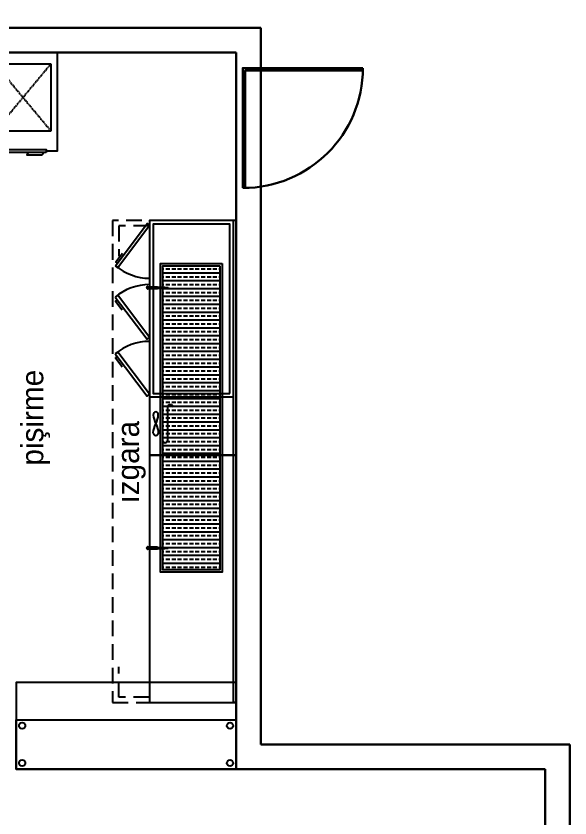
# Model space of a CAD drawing. Header units: centimetres. Extents: x 10321 to 16377, y 5009 to 10690.
# Drawn here: x 15899 to 16347, y 9341 to 9990 of the extents above; entities that cross this region are included whole.
import ezdxf

# ---------------------------------------------------------------- set-up
doc = ezdxf.new("R2010")
doc.units = ezdxf.units.CM
doc.header["$MEASUREMENT"] = 0
doc.linetypes.add('DASHED', pattern=[0.75, 0.5, -0.25])
doc.linetypes.add('HIDDENX2', pattern=[19.05, 12.7, -6.35])
doc.layers.add('CIHAZ', color=2, linetype='Continuous')
doc.layers.add('MUTFAKEKİPMAN', color=1, linetype='Continuous')
doc.layers.add('xxx_Auto_Duvar_Duvar Plan Kesit', color=7, linetype='Continuous', lineweight=30)
doc.styles.add('TAKSİM', font='GOTHIC.TTF', dxfattribs={"height": 20})

# ---------------------------------------------------------------- blocks, each defined once
blk = doc.blocks.new('A$C053A1145')
at = {"layer": 'MUTFAKEKİPMAN'}
h = blk.add_hatch(dxfattribs=at)
h.set_pattern_fill('ANSI33', color=256, angle=45, style=0)
h.set_pattern_definition([(90, (-7115.176, -2933.2366), (-6.35, 1e-15), []), (90, (-7112.001, -2930.0616), (-6.35, 1e-15), [3.175, -1.5875])])
h.paths.add_polyline_path([(2.05, 58.99), (2.05, 12.99), (119.32, 12.99), (119.32, 14.52), (119.48, 17.19), (119.85, 17.19), (119.86, 17.19), (120.02, 14.52), (120.02, 12.99), (229.98, 12.99), (229.98, 14.52), (230.14, 17.19), (230.51, 17.19), (230.52, 17.19), (230.68, 14.52), (230.68, 12.99), (248, 12.99), (248, 58.99)])
h = blk.add_hatch(dxfattribs=at)
h.set_pattern_fill('ANSI32', color=256, style=0)
h.set_pattern_definition([(135, (4280.5826, -7757.06716), (0.265165043, 0.265165043), []), (135, (4280.40583, -7757.06716), (0.265165043, 0.265165043), [])])
h.paths.add_polyline_path([(18.98, 7.9), (20.36, 7.9), (20.39, 6.9), (18.95, 6.9)])
h.paths.add_polyline_path([(19.01, 8.72), (19.32, 8.72), (19.32, 14.52), (19.41, 15.9), (19.93, 15.9), (20.02, 14.52), (20.02, 8.72), (20.33, 8.72), (20.36, 7.9), (18.98, 7.9)])
h.paths.add_polyline_path([(18.88, 4.9), (20.46, 4.9), (20.6, 0.76, -0.437405), (19.9, 0), (19.44, 0, -0.437405), (18.74, 0.76)])
h.paths.add_polyline_path([(18.95, 6.9), (20.39, 6.9), (20.46, 4.9), (18.88, 4.9)])
h.paths.add_polyline_path([(19.48, 17.19), (19.86, 17.19), (19.93, 15.9), (19.41, 15.9)])
h = blk.add_hatch(dxfattribs=at)
h.set_pattern_fill('ANSI32', color=256, style=0)
h.set_pattern_definition([(45, (-4030.58263, -7757.06716), (-0.265165043, 0.265165043), []), (45, (-4030.40586, -7757.06716), (-0.265165043, 0.265165043), [])])
h.paths.add_polyline_path([(231.02, 7.9), (229.64, 7.9), (229.61, 6.9), (231.05, 6.9)])
h.paths.add_polyline_path([(230.99, 8.72), (230.68, 8.72), (230.68, 14.52), (230.59, 15.9), (230.07, 15.9), (229.98, 14.52), (229.98, 8.72), (229.67, 8.72), (229.64, 7.9), (231.02, 7.9)])
h.paths.add_polyline_path([(231.12, 4.9), (229.54, 4.9), (229.4, 0.76, 0.437405), (230.1, 0), (230.56, 0, 0.437405), (231.26, 0.76)])
h.paths.add_polyline_path([(231.05, 6.9), (229.61, 6.9), (229.54, 4.9), (231.12, 4.9)])
h.paths.add_polyline_path([(230.52, 17.19), (230.14, 17.19), (230.07, 15.9), (230.59, 15.9)])
for p, q in [((19.32, 14.52), (19.48, 17.19)), ((19.32, 8.72), (19.32, 14.52)), ((19.85, 17.19), (19.48, 17.19)), ((19.49, 17.19), (19.86, 17.19)), ((20.02, 14.52), (19.86, 17.19)), ((20.02, 8.72), (20.02, 14.52)), ((229.98, 14.52), (230.14, 17.19)), ((229.98, 8.72), (229.98, 14.52)), ((230.51, 17.19), (230.14, 17.19)), ((230.15, 17.19), (230.52, 17.19)), ((230.68, 14.52), (230.52, 17.19)), ((230.68, 8.72), (230.68, 14.52)), ((18.74, 0.76), (19.01, 8.72)), ((19.01, 8.72), (19.32, 8.72)), ((20.33, 8.72), (20.02, 8.72)), ((20.02, 8.72), (20.33, 8.72)), ((20.6, 0.76), (20.33, 8.72)), ((20.33, 8.72), (20.6, 0.76)), ((229.4, 0.76), (229.67, 8.72)), ((229.67, 8.72), (229.4, 0.76)), ((229.67, 8.72), (229.98, 8.72)), ((229.98, 8.72), (229.67, 8.72)), ((230.99, 8.72), (230.68, 8.72)), ((231.26, 0.76), (230.99, 8.72)), ((19.44, 0), (19.9, 0)), ((19.9, 0), (19.44, 0)), ((230.56, 0), (230.1, 0)), ((230.1, 0), (230.56, 0))]:
    blk.add_line(p, q, dxfattribs=at)
for points in [[(0, 60.99), (250, 60.99), (250, 10.99), (0, 10.99)], [(2.05, 58.99), (248, 58.99), (248, 12.99), (2.05, 12.99)]]:
    blk.add_lwpolyline(points, close=True, dxfattribs=at)
for centre, start, end in [((19.44, 0.71), 175.50083, 270), ((19.9, 0.71), 270, 4.49917), ((19.9, 0.71), 270, 4.49917), ((230.1, 0.71), 175.50083, 270), ((230.1, 0.71), 175.50083, 270), ((230.56, 0.71), 270, 4.49917)]:
    blk.add_arc(centre, 0.706, start, end, dxfattribs=at)
blk = doc.blocks.new('A$C02BF7182')
at = {"layer": 'MUTFAKEKİPMAN'}
blk.add_line((110.75, 0), (110.75, 190), dxfattribs=at)
for points in [[(42.75, 0), (112.75, 0), (112.75, 190), (42.75, 190)], [(15.08, 153.31), (40.7, 187.54), (42.75, 186), (17.14, 151.77)], [(107.75, 50), (107.75, 187), (45.75, 187), (45.75, 50)], [(14.93, 127.94), (40.7, 93.83), (42.75, 95.38), (16.98, 129.49)], [(14.93, 81.96), (40.7, 47.85), (42.75, 49.4), (16.98, 83.51)], [(45.78, 18.44), (45.95, 19.9), (46.4, 21.6), (47.04, 23.46), (47.78, 25.41), (48.51, 27.36), (49.15, 29.22), (49.61, 30.93), (49.78, 32.38), (49.61, 33.53), (49.15, 34.34), (48.51, 34.83), (47.78, 35), (47.04, 34.83), (46.4, 34.34), (45.95, 33.53), (45.78, 32.38), (45.95, 30.93), (46.4, 29.22), (47.04, 27.36), (47.78, 25.41), (48.51, 23.46), (49.15, 21.6), (49.61, 19.9), (49.78, 18.44), (49.61, 17.3), (49.15, 16.48), (48.51, 15.99), (47.78, 15.83), (47.04, 15.99), (46.4, 16.48), (45.95, 17.3)]]:
    blk.add_lwpolyline(points, close=True, dxfattribs=at)
for points in [[(16.77, 155.56), (15.45, 156.55), (19.68, 162.21), (20.76, 163.65)], [(16.63, 125.7), (15.31, 124.7), (19.57, 119.07), (20.66, 117.62)], [(16.63, 79.72), (15.31, 78.72), (19.57, 73.09), (20.66, 71.64)], [(110.75, 47), (42.75, 47)]]:
    blk.add_lwpolyline(points, dxfattribs=at)
for points in [[(53.09, 39), (53.09, 12.33, 1), (57.43, 12.33)], [(57.43, 12.33), (57.43, 39, -1), (61.78, 39)]]:
    blk.add_lwpolyline(points, format="xyb", dxfattribs=at)
for centre, start, end in [((42.75, 186), 229.75503, 270), ((42.75, 95.38), 90, 130.50921), ((42.75, 49.4), 90, 130.50921)]:
    blk.add_arc(centre, 42.75, start, end, dxfattribs=at)
blk = doc.blocks.new('ertye')
at = {"color": 7}
for points in [[(5346.78, 6525.24), (5429.19, 6477.66), (5381.61, 6395.25)], [(5347.75, 6526.92), (5431.84, 6478.37), (5383.29, 6394.28)]]:
    blk.add_lwpolyline(points, dxfattribs=at)
blk.add_arc((5431.84, 6478.37), 97.1, 150, 240, dxfattribs=at)
blk = doc.blocks.new('A$C734D7A9C')
at = {"layer": 'CIHAZ', "color": 1}
for p, q in [((14.73, 75.33), (14.73, 54.78)), ((24.09, 65.06), (3.98, 65.06))]:
    blk.add_line(p, q, dxfattribs=at)
at = {"layer": 'CIHAZ', "color": 5, "linetype": 'DASHED'}
blk.add_line((65.01, 73.52), (19.82, 19.15), dxfattribs=at)
at = {"layer": 'CIHAZ', "color": 5}
for points in [[(61.2, 1.82), (10.36, 1.82), (10.36, 4.32), (61.2, 4.32)], [(59.2, 1.82), (46.6, 1.82), (45.6, 0), (57.6, 0)]]:
    blk.add_lwpolyline(points, close=True, dxfattribs=at)
at = {"layer": 'CIHAZ', "color": 1}
blk.add_circle((14.73, 65.06), 7.76, dxfattribs=at)
at = {"layer": 'MUTFAKEKİPMAN', "linetype": 'DASHED'}
for p, q in [((19.82, 73.52), (65.01, 73.52)), ((65.01, 73.52), (65.01, 19.15)), ((19.82, 19.15), (19.82, 54.92)), ((65.01, 19.15), (19.82, 19.15))]:
    blk.add_line(p, q, dxfattribs=at)
at = {"layer": 'MUTFAKEKİPMAN', "color": 5, "linetype": 'DASHED'}
blk.add_line((19.82, 73.52), (65.01, 19.15), dxfattribs=at)
at = {"layer": 'MUTFAKEKİPMAN'}
blk.add_lwpolyline([(10.36, 2.81), (0, 2.81), (0, 82.81), (70, 82.81), (70, 2.81), (61.2, 2.81)], dxfattribs=at)
at = {"layer": 'MUTFAKEKİPMAN', "linetype": 'DASHED'}
for centre, radius, start, end in [((11.6, 78.09), 9.4, 291.20794, 330.95663), ((11, 49.89), 10.16, 29.6907, 66.77515)]:
    blk.add_arc(centre, radius, start, end, dxfattribs=at)

msp = doc.modelspace()

# ---------------------------------------------------------------- linework, layer by layer
at = {"layer": 'MUTFAKEKİPMAN', "linetype": 'HIDDENX2'}
msp.add_lwpolyline([(16076.74, 9824.54), (15976.74, 9824.54), (15976.74, 9434.54), (16076.74, 9434.54)], close=True, dxfattribs=at)
for points in [[(16006.32, 9820.25), (15981.74, 9820.25), (15981.74, 9795.67)], [(16006.32, 9438.84), (15981.74, 9438.84), (15981.74, 9463.42)]]:
    msp.add_lwpolyline(points, dxfattribs=at)
at = {"layer": 'MUTFAKEKİPMAN'}
for points in [[(16076.74, 9634.54), (16006.74, 9634.54), (16006.74, 9434.54), (16076.74, 9434.54)], [(16074.74, 9634.54), (16076.74, 9634.54), (16076.74, 9434.54), (16074.74, 9434.54)], [(15898.74, 9380.54), (16076.74, 9380.54), (16076.74, 9450.54), (15898.74, 9450.54)], [(16076.74, 9380.54), (15898.74, 9380.54), (15898.74, 9420.54), (16076.74, 9420.54)]]:
    msp.add_lwpolyline(points, close=True, dxfattribs=at)
for centre in [(15903.69, 9415.65), (16071.79, 9415.65), (15903.69, 9385.43), (16071.79, 9385.43)]:
    msp.add_circle(centre, 2.54, dxfattribs=at)
at = {"layer": 'xxx_Auto_Duvar_Duvar Plan Kesit', "lineweight": 30}
for p, q in [((14651.74, 9980.54), (16096.74, 9980.54)), ((16096.74, 9980.54), (16096.74, 9400.54)), ((14651.74, 9960.54), (16076.74, 9960.54)), ((16076.74, 9960.54), (16076.74, 9380.54)), ((16096.74, 9400.54), (16346.74, 9400.54)), ((16346.74, 9400.54), (16346.74, 8772.54)), ((16076.74, 9380.54), (16326.74, 9380.54)), ((16326.74, 9380.54), (16326.74, 8772.54))]:
    msp.add_line(p, q, dxfattribs=at)

# ---------------------------------------------------------------- block references
at = {"layer": 'MUTFAKEKİPMAN'}
for name, p in [('A$C734D7A9C', (15861.89, 9877.73)), ('A$C02BF7182', (15963.99, 9634.54))]:
    msp.add_blockref(name, p, dxfattribs=at)
at = {"layer": 'MUTFAKEKİPMAN', "rotation": 270}
msp.add_blockref('A$C053A1145', (16004.46, 9789.79), dxfattribs=at)
at = {"layer": 'xxx_Auto_Duvar_Duvar Plan Kesit', "lineweight": 30, "xscale": -1, "rotation": 330.0000000000874}
msp.add_blockref('ertye', (17547.09, 1621.55), dxfattribs=at)

# ---------------------------------------------------------------- texts
at = {"style": 'TAKSİM'}
for s, p in [('pişirme', (15920.78, 9626.12)), ('ızgara', (15998.24, 9595.45))]:
    msp.add_text(s, height=18, rotation=90, dxfattribs=at).set_placement(p)

doc.saveas('drawing.dxf')
